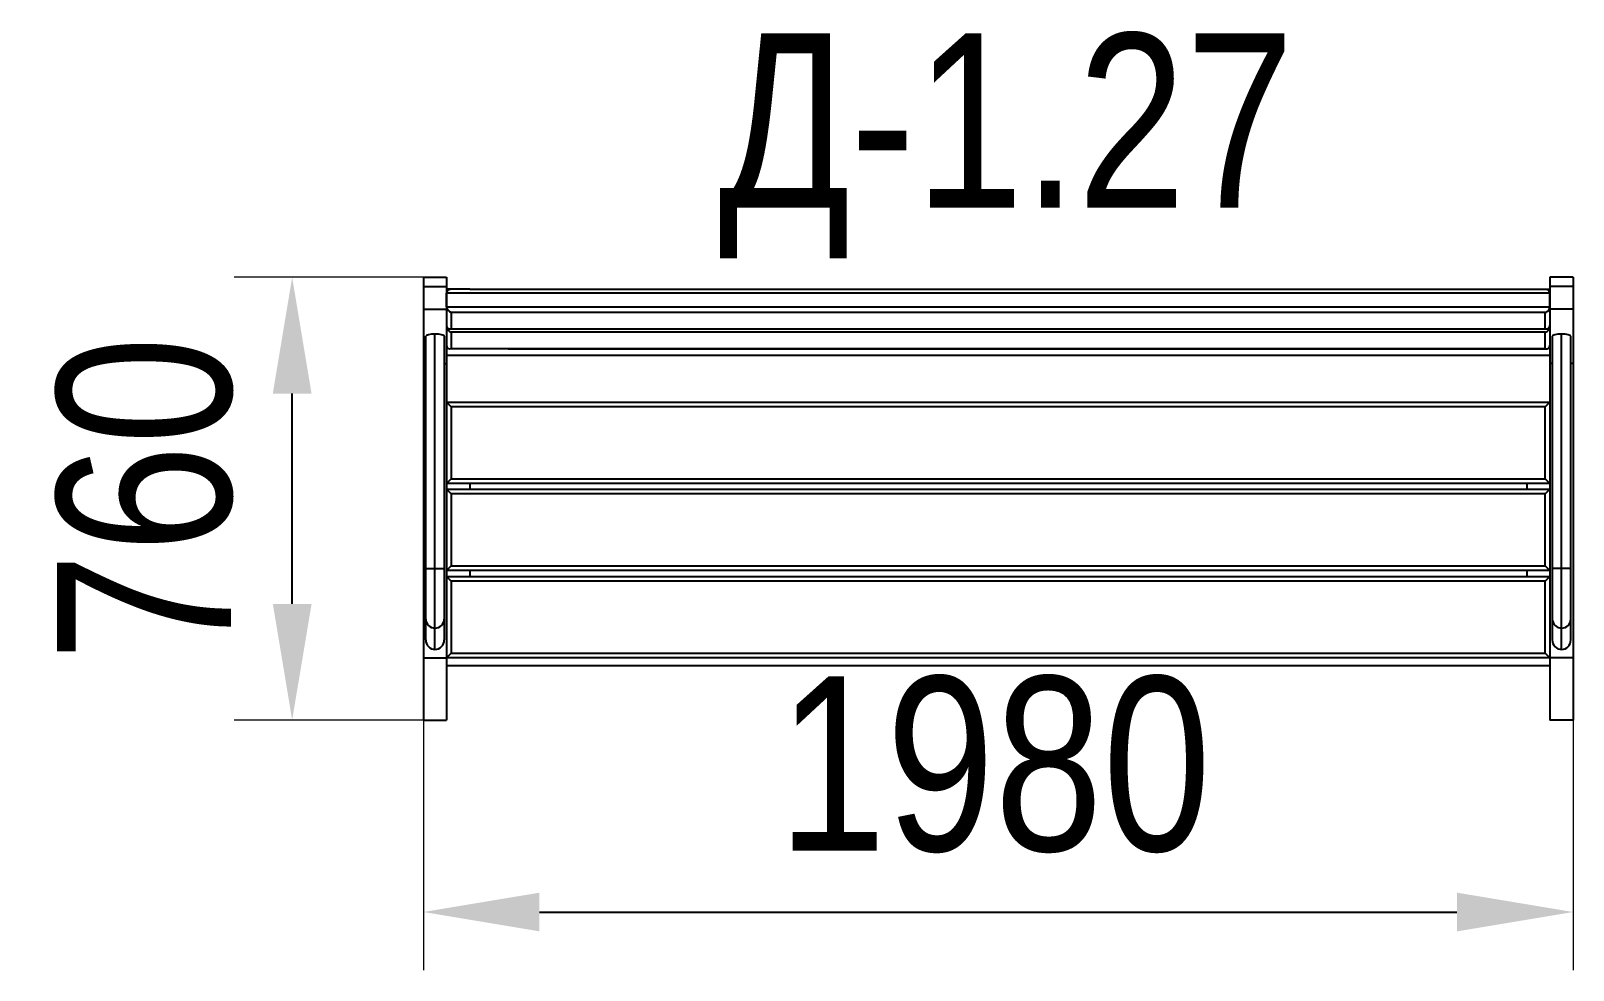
# Model space of a CAD drawing. Header units: millimetres. Extents: x -1676 to 980, y -910 to 707.
import ezdxf

# ---------------------------------------------------------------- set-up
doc = ezdxf.new("R2010")
doc.units = ezdxf.units.MM
for name, color, linetype in [('DIKOM_АРТИКУЛ', 7, 'Continuous'), ('DIKOM_ОБЪЕКТ', 7, 'Continuous'), ('DIKOM_РАЗМЕР_ОБЪЕКТА', 7, 'Continuous')]:
    doc.layers.add(name, color=color, linetype=linetype)
doc.styles.add('style1', font='arialbd.ttf', dxfattribs={"width": 0.8})
doc.dimstyles.new('1-50', dxfattribs={"dimtxt": 300, "dimasz": 200, "dimexe": 100, "dimexo": 0, "dimgap": 100, "dimtad": 1, "dimtxsty": 'style1', "dimcen": 200, "dimclrd": 7, "dimclre": 7, "dimclrt": 7, "dimadec": 1, "dimazin": 2, "dimtfac": 1, "dimtmove": 0, "dimatfit": 2, "dimfxl": 0, "dimlwd": 25, "dimlwe": 18, "dimarcsym": 0})

# ---------------------------------------------------------------- blocks, each defined once
blk = doc.blocks.new('*D31')
at = {"layer": 'Defpoints', "color": 0, "transparency": 16777216}
for p in [(-1000.3, -479.7), (979.7, -479.7), (979.7, -809.9)]:
    blk.add_point(p, dxfattribs=at)
at = {"layer": 'DIKOM_РАЗМЕР_ОБЪЕКТА', "color": 7, "lineweight": 18, "transparency": 16777216}
for p, q in [((-1000.3, -479.7), (-1000.3, -909.9)), ((979.7, -479.7), (979.7, -909.9))]:
    blk.add_line(p, q, dxfattribs=at)
at = {"layer": 'DIKOM_РАЗМЕР_ОБЪЕКТА', "color": 7, "lineweight": 25, "transparency": 16777216}
blk.add_line((-800.3, -809.9), (779.7, -809.9), dxfattribs=at)
at = {"layer": 'DIKOM_РАЗМЕР_ОБЪЕКТА', "color": 7, "transparency": 16777216}
for points in [[(-800.3, -776.6), (-800.3, -843.2), (-1000.3, -809.9)], [(779.7, -776.6), (779.7, -843.2), (979.7, -809.9)]]:
    blk.add_solid(points, dxfattribs=at)
at = {"layer": 'DIKOM_РАЗМЕР_ОБЪЕКТА', "color": 7, "transparency": 16777216, "insert": (-16.8, -556.7), "char_height": 300, "attachment_point": 5, "style": 'style1'}
blk.add_mtext('{\\fArial|b0|i0|c204|p34;1980}', dxfattribs=at)
blk = doc.blocks.new('*D32')
at = {"layer": 'Defpoints', "color": 0, "transparency": 16777216}
for p in [(-1226.2, 282.4), (-980.3, 282.4), (-980.3, -479.7)]:
    blk.add_point(p, dxfattribs=at)
at = {"layer": 'DIKOM_РАЗМЕР_ОБЪЕКТА', "color": 7, "lineweight": 18, "transparency": 16777216}
for p, q in [((-980.3, 282.4), (-1326.2, 282.4)), ((-980.3, -479.7), (-1326.2, -479.7))]:
    blk.add_line(p, q, dxfattribs=at)
at = {"layer": 'DIKOM_РАЗМЕР_ОБЪЕКТА', "color": 7, "lineweight": 25, "transparency": 16777216}
blk.add_line((-1226.2, -279.7), (-1226.2, 82.4), dxfattribs=at)
at = {"layer": 'DIKOM_РАЗМЕР_ОБЪЕКТА', "color": 7, "transparency": 16777216}
for points in [[(-1259.5, 82.4), (-1192.8, 82.4), (-1226.2, 282.4)], [(-1259.5, -279.7), (-1192.8, -279.7), (-1226.2, -479.7)]]:
    blk.add_solid(points, dxfattribs=at)
at = {"layer": 'DIKOM_РАЗМЕР_ОБЪЕКТА', "color": 7, "transparency": 16777216, "insert": (-1479.3, -98.7), "char_height": 300, "attachment_point": 5, "rotation": 90, "style": 'style1'}
blk.add_mtext('{\\fArial|b0|i0|c204|p34;760}', dxfattribs=at)

msp = doc.modelspace()

# ---------------------------------------------------------------- linework, layer by layer
at = {"layer": 'DIKOM_ОБЪЕКТ', "color": 7, "linetype": 'Continuous'}
for p, q in [((-1000.254, 282.399), (-960.254, 282.399)), ((-1000.254, 282.399), (-1000.254, 266.741)), ((-1000.254, 266.741), (-960.254, 266.741)), ((-1000.254, 266.741), (-1000.254, 227.793)), ((-960.254, 282.399), (-960.254, 266.741)), ((-960.254, 266.741), (-960.254, 227.793)), ((979.746, 282.399), (939.746, 282.399)), ((939.746, 282.399), (939.746, 266.741)), ((979.746, 266.741), (939.746, 266.741)), ((939.746, 266.741), (939.746, 227.793)), ((979.746, 282.399), (979.746, 266.741)), ((979.746, 266.741), (979.746, 227.793)), ((-920.254, 262.183), (-960.254, 262.183)), ((-959.444, 258.288), (-960.254, 258.288)), ((-960.254, 231.688), (-960.254, 255.056)), ((939.746, 255.056), (-960.254, 255.056)), ((-920.254, 262.183), (-920.254, 261.233)), ((933.569, 261.233), (-920.254, 261.233)), ((899.746, 262.183), (899.746, 261.233)), ((899.746, 262.183), (939.746, 262.183)), ((938.935, 258.288), (939.746, 258.288)), ((939.746, 231.688), (939.746, 255.056)), ((-1000.254, 227.793), (-960.254, 227.793)), ((-1000.254, 227.793), (-1000.254, 134.174)), ((-960.254, 231.688), (939.746, 231.688)), ((-960.254, 227.793), (-960.254, 134.174)), ((-952.254, 222.075), (-952.254, 193.817)), ((931.746, 222.075), (-952.254, 222.075)), ((931.746, 193.817), (931.746, 222.075)), ((979.746, 227.793), (939.746, 227.793)), ((939.746, 227.793), (939.746, 134.174)), ((979.746, 227.793), (979.746, 134.174)), ((-960.254, 197.504), (-959.877, 197.504)), ((-952.254, 193.817), (931.746, 193.817)), ((-952.254, 187.892), (-952.254, 159.634)), ((931.746, 187.892), (-952.254, 187.892)), ((-854.078, 193.607), (933.569, 193.607)), ((931.746, 159.634), (931.746, 187.892)), ((939.368, 197.504), (939.746, 197.504)), ((-996.254, -218.83), (-996.254, 180.984)), ((-980.254, -218.83), (-980.254, 184.728)), ((-964.254, 180.984), (-964.254, -218.83)), ((-952.254, 159.634), (931.746, 159.634)), ((-854.078, 159.423), (933.569, 159.423)), ((943.746, 180.984), (943.746, -218.83)), ((959.746, -218.83), (959.746, 184.728)), ((975.746, -218.83), (975.746, 180.984)), ((-1000.254, 134.174), (-996.254, 134.174)), ((-1000.254, 134.174), (-1000.254, -372.538)), ((-964.254, 134.174), (-960.254, 134.174)), ((-960.254, 148.276), (939.746, 148.276)), ((-960.254, 134.174), (-960.254, -372.538)), ((943.746, 134.174), (939.746, 134.174)), ((939.746, 134.174), (939.746, -372.538)), ((979.746, 134.174), (975.746, 134.174)), ((979.746, 134.174), (979.746, -372.538)), ((-960.254, 67.689), (-952.254, 59.689)), ((-960.254, 67.689), (939.746, 67.689)), ((-952.254, 59.689), (-952.254, -64.311)), ((931.746, 59.689), (-952.254, 59.689)), ((939.746, 67.689), (931.746, 59.689)), ((931.746, -64.311), (931.746, 59.689)), ((-952.254, -64.311), (-960.254, -72.311)), ((939.746, -72.311), (-960.254, -72.311)), ((-952.254, -64.311), (931.746, -64.311)), ((-920.254, -72.311), (-920.254, -82.311)), ((899.746, -72.311), (899.746, -82.311)), ((931.746, -64.311), (939.746, -72.311)), ((-960.254, -82.311), (-952.254, -90.311)), ((-960.254, -82.311), (939.746, -82.311)), ((-952.254, -90.311), (-952.254, -214.311)), ((931.746, -90.311), (-952.254, -90.311)), ((939.746, -82.311), (931.746, -90.311)), ((931.746, -214.311), (931.746, -90.311)), ((-996.254, -218.83), (-980.254, -218.83)), ((-996.254, -305.764), (-996.254, -218.83)), ((-980.254, -218.83), (-964.254, -218.83)), ((-980.254, -321.219), (-980.254, -218.83)), ((-964.254, -218.83), (-964.254, -305.764)), ((-952.254, -214.311), (-960.254, -222.311)), ((939.746, -222.311), (-960.254, -222.311)), ((-960.254, -232.311), (-952.254, -240.311)), ((-960.254, -232.311), (939.746, -232.311)), ((-952.254, -214.311), (931.746, -214.311)), ((-920.254, -222.311), (-920.254, -232.311)), ((899.746, -222.311), (899.746, -232.311)), ((931.746, -214.311), (939.746, -222.311)), ((939.746, -232.311), (931.746, -240.311)), ((959.746, -218.83), (943.746, -218.83)), ((943.746, -218.83), (943.746, -305.764)), ((975.746, -218.83), (959.746, -218.83)), ((959.746, -321.219), (959.746, -218.83)), ((975.746, -305.764), (975.746, -218.83)), ((-952.254, -240.311), (-952.254, -364.311)), ((931.746, -240.311), (-952.254, -240.311)), ((931.746, -364.311), (931.746, -240.311)), ((-996.254, -341.48), (-996.254, -305.764)), ((-964.254, -305.764), (-964.254, -341.48)), ((943.746, -305.764), (943.746, -341.48)), ((975.746, -341.48), (975.746, -305.764)), ((-980.254, -358.044), (-980.254, -321.219)), ((959.746, -358.044), (959.746, -321.219)), ((-952.254, -364.311), (-960.254, -372.311)), ((-952.254, -364.311), (931.746, -364.311)), ((931.746, -364.311), (939.746, -372.311)), ((-1000.254, -372.538), (-960.254, -372.538)), ((-1000.254, -372.538), (-1000.254, -479.718)), ((939.746, -372.311), (-960.254, -372.311)), ((-960.254, -372.538), (-960.254, -479.718)), ((-960.254, -385.915), (939.746, -385.915)), ((979.746, -372.538), (939.746, -372.538)), ((939.746, -372.538), (939.746, -479.718)), ((979.746, -372.538), (979.746, -479.718)), ((-1000.254, -479.718), (-960.254, -479.718)), ((979.746, -479.718), (939.746, -479.718))]:
    msp.add_line(p, q, dxfattribs=at)
for centre, start, end in [((-980.522, -305.486), 181.010185, 270.97576), ((-979.986, -305.486), 269.02424, 358.989815), ((959.478, -305.486), 181.010185, 270.97576), ((960.014, -305.486), 269.02424, 358.989815)]:
    msp.add_arc(centre, 15.734, start, end, dxfattribs=at)
for centre, major_axis, ratio, start_param, end_param in [((-952.254, 253.233), (-6.268, 6.268), 0.79297586, 5.61274208, 6.95362853), ((931.746, 253.233), (6.268, 6.268), 0.79297586, 5.61274208, 6.95362853), ((-952.254, 229.865), (-6.268, 6.268), 0.79297586, 0.67044323, 2.24123955), ((931.746, 229.865), (6.268, 6.268), 0.79297586, 4.04194575, 5.61274208), ((-952.254, 201.607), (6.268, 6.268), 0.79297586, 2.47114943, 4.04194575), ((-952.254, 195.681), (-6.268, 6.268), 0.79297586, 0.67044323, 2.24123955), ((931.746, 201.607), (-6.268, 6.268), 0.79297586, 2.24123955, 3.81203588), ((931.746, 195.681), (6.268, 6.268), 0.79297586, 4.04194575, 5.61274208), ((-980.254, 180.984), (16, 0), 0.23404829, 1.57079633, 3.14159265), ((-980.254, 180.984), (16, 0), 0.23404829, 0, 1.57079633), ((-952.254, 167.423), (6.268, 6.268), 0.79297586, 2.47114943, 4.04194575), ((931.746, 167.423), (-6.268, 6.268), 0.79297586, 2.24123955, 3.81203588), ((959.746, 180.984), (16, 0), 0.23404829, 1.57079633, 3.14159265), ((959.746, 180.984), (16, 0), 0.23404829, 0, 1.57079633), ((-980.254, -341.48), (0, 16.564), 0.96592583, 1.57079633, 3.14159265), ((-980.254, -341.48), (0, -16.564), 0.96592583, 0, 1.57079633), ((959.746, -341.48), (0, -16.564), 0.96592583, 4.71238898, 6.28318531), ((959.746, -341.48), (0, 16.564), 0.96592583, 3.14159265, 4.71238898)]:
    msp.add_ellipse(centre, major_axis=major_axis, ratio=ratio, start_param=start_param, end_param=end_param, dxfattribs=at)

# ---------------------------------------------------------------- texts
at = {"layer": 'DIKOM_АРТИКУЛ', "insert": (-492.118, 702.07), "char_height": 300, "width": 1373.12348, "attachment_point": 1, "style": 'style1'}
msp.add_mtext('{\\fArial|b0|i0|c204|p34;Д-1.27}', dxfattribs=at)

# ---------------------------------------------------------------- dimensions: what is measured, and where the dimension line sits
at = {"layer": 'DIKOM_РАЗМЕР_ОБЪЕКТА'}
dim = msp.add_linear_dim(base=(-1226.163, 282.399), p1=(-980.254, -479.718), p2=(-980.254, 282.399), angle=90, text='{\\fArial|b0|i0|c204|p34;760}', dimstyle='1-50', dxfattribs=at)
dim.commit()
dim.dimension.update_dxf_attribs({"geometry": '*D32', "text_midpoint": (-1226.163, -98.659), "dimtype": 160})
dim = msp.add_linear_dim(base=(979.746, -809.911), p1=(-1000.254, -479.718), p2=(979.746, -479.718), text='{\\fArial|b0|i0|c204|p34;<>}', dimstyle='1-50', dxfattribs=at)
dim.commit()
dim.dimension.update_dxf_attribs({"geometry": '*D31', "text_midpoint": (-16.845, -809.911), "dimtype": 160})

doc.saveas('drawing.dxf')
